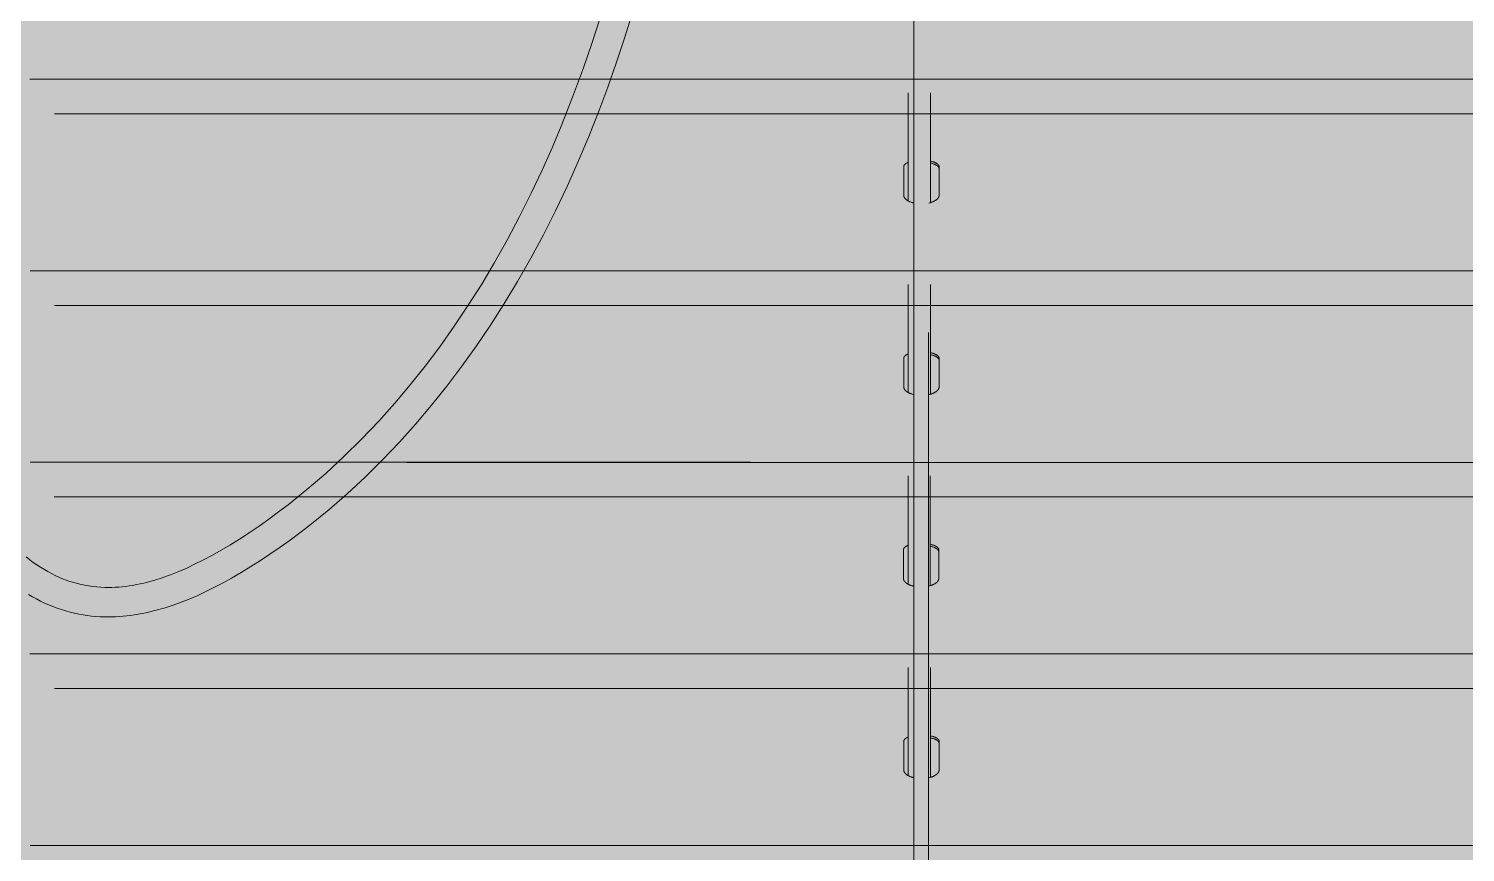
# Model space of a CAD drawing. Header units: millimetres. Extents: x 126 to 12547, y 1644 to 26714.
# Drawn here: x 840.5 to 934.3, y 25583.6 to 25637.4 of the extents above; entities that cross this region are included whole.
import ezdxf

# ---------------------------------------------------------------- set-up
doc = ezdxf.new("R2010")
doc.units = ezdxf.units.MM
doc.layers.add('cono piramide', color=4, linetype='Continuous')
for name, color, linetype, lineweight in [('F_ARREDI_pareti', 1, 'Continuous', 0), ('F_INFISSI', 4, 'Continuous', 5), ('F_MINERAL WALL', 6, 'Continuous', 5), ('F_Tendaggio', 252, 'Continuous', 5), ('F_VETRO', 140, 'Continuous', 5)]:
    doc.layers.add(name, color=color, linetype=linetype, lineweight=lineweight)

# ---------------------------------------------------------------- blocks, each defined once
blk = doc.blocks.new('TENDAGGIO_infisso piccolo_prospetto_fronte')
at = {"layer": 'F_Tendaggio'}
for p, q in [((734451.042, 513731.55), (734692.627, 513731.55)), ((734452.861, 513729.293), (734694.445, 513729.293)), ((734452.7, 513719.052), (734694.284, 513719.052)), ((734454.141, 513716.795), (734695.725, 513716.795)), ((734453.98, 513706.554), (734695.564, 513706.554)), ((734455.862, 513704.297), (734697.446, 513704.297)), ((734455.701, 513694.057), (734697.285, 513694.057)), ((734458.079, 513691.799), (734699.663, 513691.799)), ((734457.918, 513681.559), (734699.502, 513681.559))]:
    blk.add_line(p, q, dxfattribs=at)
for points in [[(734468.656, 513735.752), (734468.162, 513734.167), (734467.641, 513732.592), (734467.091, 513731.026), (734466.511, 513729.471), (734465.856, 513727.819), (734465.166, 513726.181), (734464.438, 513724.559), (734463.674, 513722.955), (734462.889, 513721.404), (734462.068, 513719.873), (734461.209, 513718.363), (734460.311, 513716.875), (734459.434, 513715.502), (734458.522, 513714.153), (734457.575, 513712.827), (734456.593, 513711.528), (734455.595, 513710.281), (734454.563, 513709.063), (734453.497, 513707.875), (734452.396, 513706.719), (734451.257, 513705.595), (734450.085, 513704.507), (734448.877, 513703.458), (734447.635, 513702.449), (734446.999, 513701.959), (734446.355, 513701.481), (734445.701, 513701.014), (734445.04, 513700.559), (734444.425, 513700.151), (734443.802, 513699.755), (734443.171, 513699.371), (734442.532, 513699), (734441.979, 513698.694), (734441.419, 513698.401), (734440.852, 513698.12), (734440.278, 513697.855), (734439.767, 513697.636), (734439.25, 513697.431), (734438.728, 513697.241), (734438.199, 513697.069), (734437.7, 513696.924), (734437.448, 513696.858), (734437.196, 513696.796), (734436.942, 513696.74), (734436.688, 513696.688), (734436.432, 513696.641), (734436.176, 513696.599), (734435.936, 513696.566), (734435.695, 513696.536), (734435.454, 513696.512), (734435.212, 513696.493), (734434.97, 513696.48), (734434.728, 513696.471), (734434.485, 513696.468), (734434.243, 513696.471), (734433.96, 513696.481), (734433.678, 513696.5), (734433.397, 513696.526), (734433.116, 513696.56), (734432.837, 513696.602), (734432.559, 513696.652), (734432.282, 513696.71), (734432.007, 513696.777), (734431.72, 513696.856), (734431.434, 513696.944), (734431.152, 513697.04), (734430.874, 513697.144), (734430.599, 513697.256), (734430.328, 513697.376), (734430.061, 513697.504), (734429.798, 513697.64), (734429.531, 513697.786), (734429.269, 513697.94)], [(734466.567, 513735.497), (734466.05, 513733.886), (734465.502, 513732.286), (734464.802, 513730.381), (734464.056, 513728.493), (734463.455, 513727.068), (734462.827, 513725.655), (734462.101, 513724.114), (734461.34, 513722.59), (734460.541, 513721.085), (734459.706, 513719.601), (734458.864, 513718.189), (734457.986, 513716.8), (734457.072, 513715.435), (734456.121, 513714.095), (734455.178, 513712.839), (734454.2, 513711.61), (734453.187, 513710.409), (734452.14, 513709.239), (734451.024, 513708.065), (734449.872, 513706.929), (734448.682, 513705.831), (734447.456, 513704.774), (734446.848, 513704.277), (734446.231, 513703.791), (734445.606, 513703.316), (734444.972, 513702.852), (734444.329, 513702.4), (734443.678, 513701.96), (734443.05, 513701.553), (734442.413, 513701.157), (734441.851, 513700.824), (734441.283, 513700.503), (734440.707, 513700.195), (734440.123, 513699.903), (734439.606, 513699.66), (734439.082, 513699.432), (734438.551, 513699.221), (734438.283, 513699.122), (734438.013, 513699.028), (734437.535, 513698.875), (734437.294, 513698.805), (734437.052, 513698.74), (734436.808, 513698.679), (734436.564, 513698.624), (734436.318, 513698.574), (734436.071, 513698.529), (734435.846, 513698.493), (734435.62, 513698.463), (734435.393, 513698.437), (734435.165, 513698.417), (734434.938, 513698.402), (734434.71, 513698.393), (734434.482, 513698.39), (734434.253, 513698.393), (734433.991, 513698.404), (734433.729, 513698.424), (734433.467, 513698.452), (734433.207, 513698.489), (734432.96, 513698.532), (734432.715, 513698.583), (734432.471, 513698.642), (734432.229, 513698.709), (734431.983, 513698.786), (734431.739, 513698.871), (734431.499, 513698.964), (734431.261, 513699.064), (734431.018, 513699.176), (734430.779, 513699.295), (734430.544, 513699.422), (734430.312, 513699.555), (734430.067, 513699.706), (734429.827, 513699.865), (734429.591, 513700.03), (734429.359, 513700.202), (734429.132, 513700.38)], [(734487.071, 514024.902), (734487.072, 513364.885)], [(734429.357, 513731.55), (734476.395, 513731.55)], [(734486.717, 513730.664), (734486.717, 513723.604)], [(734488.159, 513730.664), (734488.159, 513723.497)], [(734476.54, 513729.293), (734430.973, 513729.293)], [(734486.418, 513723.976), (734486.418, 513725.85), (734486.418, 513725.856), (734486.419, 513725.861), (734486.419, 513725.866), (734486.42, 513725.871), (734486.421, 513725.877), (734486.422, 513725.882), (734486.423, 513725.887), (734486.425, 513725.892), (734486.427, 513725.898), (734486.428, 513725.903), (734486.43, 513725.908), (734486.433, 513725.913), (734486.435, 513725.918), (734486.437, 513725.923), (734486.44, 513725.929), (734486.443, 513725.934), (734486.446, 513725.939), (734486.449, 513725.944), (734486.452, 513725.949), (734486.456, 513725.954), (734486.46, 513725.959), (734486.463, 513725.964), (734486.467, 513725.969), (734486.472, 513725.974), (734486.476, 513725.979), (734486.48, 513725.984), (734486.485, 513725.988), (734486.49, 513725.993), (734486.495, 513725.998), (734486.5, 513726.003), (734486.506, 513726.008), (734486.515, 513726.016), (734486.526, 513726.024), (734486.536, 513726.032), (734486.547, 513726.04), (734486.559, 513726.048), (734486.571, 513726.056), (734486.584, 513726.064), (734486.597, 513726.071), (734486.61, 513726.079), (734486.624, 513726.086), (734486.639, 513726.094), (734486.654, 513726.101), (734486.684, 513726.115), (734486.717, 513726.128)], [(734488.159, 513726.205), (734488.22, 513726.192), (734488.278, 513726.177), (734488.307, 513726.168), (734488.334, 513726.16), (734488.361, 513726.151), (734488.388, 513726.142), (734488.427, 513726.128), (734488.445, 513726.12), (734488.464, 513726.112), (734488.481, 513726.105), (734488.498, 513726.096), (734488.515, 513726.088), (734488.531, 513726.08), (734488.546, 513726.071), (734488.561, 513726.063), (734488.575, 513726.054), (734488.589, 513726.045), (734488.602, 513726.036), (734488.614, 513726.027), (734488.626, 513726.017), (734488.637, 513726.008), (734488.643, 513726.003), (734488.648, 513725.998), (734488.653, 513725.993), (734488.658, 513725.988), (734488.663, 513725.984), (734488.667, 513725.979), (734488.671, 513725.974), (734488.676, 513725.969), (734488.68, 513725.964), (734488.683, 513725.959), (734488.687, 513725.954), (734488.691, 513725.949), (734488.694, 513725.944), (734488.697, 513725.939), (734488.7, 513725.934), (734488.703, 513725.929), (734488.706, 513725.923), (734488.708, 513725.918), (734488.71, 513725.913), (734488.713, 513725.908), (734488.715, 513725.903), (734488.716, 513725.898), (734488.718, 513725.892), (734488.72, 513725.887), (734488.721, 513725.882), (734488.722, 513725.877), (734488.723, 513725.871), (734488.724, 513725.866), (734488.724, 513725.861), (734488.725, 513725.856), (734488.725, 513725.85), (734488.725, 513724.309), (734488.725, 513723.962), (734488.724, 513723.955), (734488.724, 513723.952), (734488.724, 513723.949), (734488.724, 513723.945), (734488.723, 513723.942), (734488.723, 513723.938), (734488.722, 513723.934), (734488.721, 513723.927), (734488.719, 513723.92), (734488.717, 513723.913), (734488.716, 513723.907), (734488.714, 513723.9), (734488.712, 513723.893), (734488.709, 513723.886), (734488.707, 513723.878), (734488.704, 513723.871), (734488.7, 513723.863), (734488.695, 513723.853), (734488.69, 513723.842), (734488.684, 513723.832), (734488.678, 513723.821), (734488.672, 513723.811), (734488.665, 513723.801), (734488.657, 513723.791), (734488.65, 513723.781), (734488.642, 513723.771), (734488.634, 513723.762), (734488.625, 513723.753), (734488.617, 513723.744), (734488.609, 513723.736), (734488.602, 513723.728), (734488.594, 513723.721), (734488.586, 513723.713), (734488.569, 513723.699), (734488.552, 513723.685), (734488.535, 513723.672), (734488.517, 513723.659), (734488.499, 513723.647), (734488.48, 513723.635), (734488.457, 513723.622), (734488.434, 513723.608), (734488.41, 513723.595), (734488.386, 513723.583), (734488.362, 513723.572), (734488.337, 513723.561), (734488.312, 513723.55), (734488.287, 513723.54), (734488.258, 513723.53), (734488.23, 513723.519), (734488.201, 513723.51), (734488.171, 513723.501), (734488.142, 513723.492), (734488.113, 513723.484), (734488.053, 513723.47)], [(734488.725, 513725.714), (734488.725, 513725.72), (734488.725, 513725.726), (734488.724, 513725.732), (734488.723, 513725.738), (734488.722, 513725.744), (734488.721, 513725.749), (734488.72, 513725.755), (734488.718, 513725.761), (734488.716, 513725.767), (734488.714, 513725.773), (734488.712, 513725.778), (734488.71, 513725.784), (734488.707, 513725.79), (734488.704, 513725.795), (734488.701, 513725.801), (734488.698, 513725.806), (734488.695, 513725.812), (734488.691, 513725.818), (734488.687, 513725.823), (734488.683, 513725.829), (734488.679, 513725.834), (734488.674, 513725.84), (734488.669, 513725.845), (734488.664, 513725.851), (734488.659, 513725.856), (734488.654, 513725.861), (734488.649, 513725.867), (734488.643, 513725.872), (734488.637, 513725.877), (734488.631, 513725.882), (734488.625, 513725.888), (734488.618, 513725.893), (734488.605, 513725.903), (734488.59, 513725.913), (734488.575, 513725.923), (734488.559, 513725.933), (734488.543, 513725.942), (734488.526, 513725.952), (734488.508, 513725.961), (734488.489, 513725.97), (734488.472, 513725.978), (734488.454, 513725.986), (734488.417, 513726), (734488.379, 513726.015), (734488.338, 513726.028), (734488.296, 513726.041), (734488.252, 513726.053), (734488.206, 513726.064), (734488.159, 513726.074)], [(734487.092, 513723.469), (734487.059, 513723.477), (734487.026, 513723.485), (734486.994, 513723.494), (734486.962, 513723.503), (734486.932, 513723.513), (734486.901, 513723.524), (734486.872, 513723.534), (734486.843, 513723.545), (734486.815, 513723.557), (734486.788, 513723.569), (734486.761, 513723.581), (734486.735, 513723.594), (734486.71, 513723.608), (734486.686, 513723.621), (734486.663, 513723.635), (734486.641, 513723.65), (734486.627, 513723.659), (734486.614, 513723.668), (734486.602, 513723.677), (734486.59, 513723.687), (734486.578, 513723.696), (734486.566, 513723.706), (734486.555, 513723.715), (734486.545, 513723.725), (734486.535, 513723.735), (734486.525, 513723.745), (734486.515, 513723.755), (734486.507, 513723.765), (734486.498, 513723.775), (734486.49, 513723.785), (734486.482, 513723.795), (734486.475, 513723.806), (734486.468, 513723.816), (734486.462, 513723.826), (734486.456, 513723.837), (734486.45, 513723.847), (734486.445, 513723.858), (734486.443, 513723.863), (734486.44, 513723.869), (734486.438, 513723.874), (734486.436, 513723.879), (734486.434, 513723.884), (734486.432, 513723.89), (734486.431, 513723.895), (734486.429, 513723.901), (734486.427, 513723.906), (734486.426, 513723.911), (734486.425, 513723.917), (734486.424, 513723.922), (734486.422, 513723.927), (734486.422, 513723.933), (734486.421, 513723.938), (734486.42, 513723.944), (734486.419, 513723.949), (734486.419, 513723.954), (734486.418, 513723.96), (734486.418, 513723.965), (734486.418, 513723.971), (734486.418, 513723.976)], [(734429.378, 513719.053), (734476.416, 513719.053)], [(734486.717, 513718.167), (734486.717, 513711.106)], [(734488.159, 513718.167), (734488.159, 513710.999)], [(734476.54, 513716.795), (734430.973, 513716.795)], [(734488.029, 513364.838), (734488.033, 513715.015)], [(734486.418, 513711.478), (734486.418, 513713.353), (734486.418, 513713.358), (734486.419, 513713.363), (734486.419, 513713.368), (734486.42, 513713.374), (734486.421, 513713.379), (734486.422, 513713.384), (734486.423, 513713.389), (734486.425, 513713.395), (734486.427, 513713.4), (734486.428, 513713.405), (734486.43, 513713.41), (734486.433, 513713.415), (734486.435, 513713.421), (734486.437, 513713.426), (734486.44, 513713.431), (734486.443, 513713.436), (734486.446, 513713.441), (734486.449, 513713.446), (734486.452, 513713.451), (734486.456, 513713.456), (734486.46, 513713.461), (734486.463, 513713.466), (734486.467, 513713.471), (734486.472, 513713.476), (734486.476, 513713.481), (734486.48, 513713.486), (734486.485, 513713.491), (734486.49, 513713.496), (734486.495, 513713.5), (734486.5, 513713.505), (734486.506, 513713.51), (734486.515, 513713.518), (734486.526, 513713.527), (734486.536, 513713.535), (734486.547, 513713.543), (734486.559, 513713.551), (734486.571, 513713.558), (734486.584, 513713.566), (734486.597, 513713.574), (734486.61, 513713.581), (734486.624, 513713.589), (734486.639, 513713.596), (734486.654, 513713.603), (734486.684, 513713.617), (734486.717, 513713.63)], [(734488.159, 513713.707), (734488.22, 513713.694), (734488.278, 513713.679), (734488.307, 513713.671), (734488.334, 513713.662), (734488.361, 513713.654), (734488.388, 513713.645), (734488.427, 513713.63), (734488.445, 513713.622), (734488.464, 513713.615), (734488.481, 513713.607), (734488.498, 513713.599), (734488.515, 513713.59), (734488.531, 513713.582), (734488.546, 513713.574), (734488.561, 513713.565), (734488.575, 513713.556), (734488.589, 513713.547), (734488.602, 513713.538), (734488.614, 513713.529), (734488.626, 513713.519), (734488.637, 513713.51), (734488.643, 513713.505), (734488.648, 513713.5), (734488.653, 513713.496), (734488.658, 513713.491), (734488.663, 513713.486), (734488.667, 513713.481), (734488.671, 513713.476), (734488.676, 513713.471), (734488.68, 513713.466), (734488.683, 513713.461), (734488.687, 513713.456), (734488.691, 513713.451), (734488.694, 513713.446), (734488.697, 513713.441), (734488.7, 513713.436), (734488.703, 513713.431), (734488.706, 513713.426), (734488.708, 513713.421), (734488.71, 513713.415), (734488.713, 513713.41), (734488.715, 513713.405), (734488.716, 513713.4), (734488.718, 513713.395), (734488.72, 513713.389), (734488.721, 513713.384), (734488.722, 513713.379), (734488.723, 513713.374), (734488.724, 513713.368), (734488.724, 513713.363), (734488.725, 513713.358), (734488.725, 513713.353), (734488.725, 513711.811), (734488.725, 513711.464), (734488.724, 513711.458), (734488.724, 513711.454), (734488.724, 513711.451), (734488.724, 513711.448), (734488.723, 513711.444), (734488.723, 513711.44), (734488.722, 513711.437), (734488.721, 513711.43), (734488.719, 513711.422), (734488.717, 513711.416), (734488.716, 513711.409), (734488.714, 513711.402), (734488.712, 513711.396), (734488.709, 513711.388), (734488.707, 513711.381), (734488.704, 513711.373), (734488.7, 513711.366), (734488.695, 513711.355), (734488.69, 513711.344), (734488.684, 513711.334), (734488.678, 513711.324), (734488.672, 513711.313), (734488.665, 513711.303), (734488.657, 513711.293), (734488.65, 513711.283), (734488.642, 513711.273), (734488.634, 513711.264), (734488.625, 513711.255), (734488.617, 513711.246), (734488.609, 513711.238), (734488.602, 513711.23), (734488.594, 513711.223), (734488.586, 513711.216), (734488.569, 513711.201), (734488.552, 513711.188), (734488.535, 513711.174), (734488.517, 513711.162), (734488.499, 513711.149), (734488.48, 513711.138), (734488.457, 513711.124), (734488.434, 513711.11), (734488.41, 513711.098), (734488.386, 513711.086), (734488.362, 513711.074), (734488.337, 513711.063), (734488.312, 513711.053), (734488.287, 513711.043), (734488.258, 513711.032), (734488.23, 513711.022), (734488.201, 513711.012), (734488.171, 513711.003), (734488.142, 513710.994), (734488.113, 513710.986), (734488.053, 513710.972)], [(734488.725, 513713.217), (734488.725, 513713.222), (734488.725, 513713.228), (734488.724, 513713.234), (734488.723, 513713.24), (734488.722, 513713.246), (734488.721, 513713.252), (734488.72, 513713.257), (734488.718, 513713.263), (734488.716, 513713.269), (734488.714, 513713.275), (734488.712, 513713.281), (734488.71, 513713.286), (734488.707, 513713.292), (734488.704, 513713.298), (734488.701, 513713.303), (734488.698, 513713.309), (734488.695, 513713.314), (734488.691, 513713.32), (734488.687, 513713.325), (734488.683, 513713.331), (734488.679, 513713.336), (734488.674, 513713.342), (734488.669, 513713.347), (734488.664, 513713.353), (734488.659, 513713.358), (734488.654, 513713.364), (734488.649, 513713.369), (734488.643, 513713.374), (734488.637, 513713.38), (734488.631, 513713.385), (734488.625, 513713.39), (734488.618, 513713.395), (734488.605, 513713.405), (734488.59, 513713.415), (734488.575, 513713.425), (734488.559, 513713.435), (734488.543, 513713.445), (734488.526, 513713.454), (734488.508, 513713.463), (734488.489, 513713.472), (734488.472, 513713.48), (734488.454, 513713.488), (734488.417, 513713.503), (734488.379, 513713.517), (734488.338, 513713.53), (734488.296, 513713.543), (734488.252, 513713.555), (734488.206, 513713.566), (734488.159, 513713.576)], [(734487.092, 513710.971), (734487.059, 513710.979), (734487.026, 513710.988), (734486.994, 513710.996), (734486.962, 513711.006), (734486.932, 513711.016), (734486.901, 513711.026), (734486.872, 513711.036), (734486.843, 513711.048), (734486.815, 513711.059), (734486.788, 513711.071), (734486.761, 513711.084), (734486.735, 513711.097), (734486.71, 513711.11), (734486.686, 513711.123), (734486.663, 513711.137), (734486.641, 513711.152), (734486.627, 513711.161), (734486.614, 513711.17), (734486.602, 513711.179), (734486.59, 513711.189), (734486.578, 513711.198), (734486.566, 513711.208), (734486.555, 513711.217), (734486.545, 513711.227), (734486.535, 513711.237), (734486.525, 513711.247), (734486.515, 513711.257), (734486.507, 513711.267), (734486.498, 513711.277), (734486.49, 513711.287), (734486.482, 513711.298), (734486.475, 513711.308), (734486.468, 513711.318), (734486.462, 513711.329), (734486.456, 513711.339), (734486.45, 513711.35), (734486.445, 513711.36), (734486.443, 513711.365), (734486.44, 513711.371), (734486.438, 513711.376), (734486.436, 513711.381), (734486.434, 513711.387), (734486.432, 513711.392), (734486.431, 513711.397), (734486.429, 513711.403), (734486.427, 513711.408), (734486.426, 513711.414), (734486.425, 513711.419), (734486.424, 513711.424), (734486.422, 513711.43), (734486.422, 513711.435), (734486.421, 513711.44), (734486.42, 513711.446), (734486.419, 513711.451), (734486.419, 513711.457), (734486.418, 513711.462), (734486.418, 513711.467), (734486.418, 513711.473), (734486.418, 513711.478)], [(734429.378, 513706.555), (734476.416, 513706.555)], [(734486.697, 513705.668), (734486.697, 513698.608)], [(734488.139, 513705.668), (734488.139, 513698.501)], [(734476.52, 513704.297), (734430.953, 513704.297)], [(734486.397, 513698.98), (734486.397, 513700.854), (734486.398, 513700.86), (734486.398, 513700.865), (734486.399, 513700.87), (734486.4, 513700.876), (734486.4, 513700.881), (734486.402, 513700.886), (734486.403, 513700.891), (734486.404, 513700.897), (734486.406, 513700.902), (734486.408, 513700.907), (734486.41, 513700.912), (734486.412, 513700.917), (734486.414, 513700.922), (734486.417, 513700.928), (734486.419, 513700.933), (734486.422, 513700.938), (734486.425, 513700.943), (734486.429, 513700.948), (734486.432, 513700.953), (734486.435, 513700.958), (734486.439, 513700.963), (734486.443, 513700.968), (734486.447, 513700.973), (734486.451, 513700.978), (734486.455, 513700.983), (734486.46, 513700.988), (734486.465, 513700.993), (734486.47, 513700.997), (734486.475, 513701.002), (734486.48, 513701.007), (734486.485, 513701.012), (734486.495, 513701.02), (734486.505, 513701.028), (734486.516, 513701.037), (734486.527, 513701.045), (734486.539, 513701.053), (734486.551, 513701.06), (734486.563, 513701.068), (734486.576, 513701.076), (734486.59, 513701.083), (734486.604, 513701.091), (734486.618, 513701.098), (734486.633, 513701.105), (734486.664, 513701.119), (734486.697, 513701.132)], [(734488.139, 513701.209), (734488.199, 513701.196), (734488.258, 513701.181), (734488.286, 513701.173), (734488.314, 513701.164), (734488.341, 513701.156), (734488.367, 513701.147), (734488.406, 513701.132), (734488.425, 513701.124), (734488.443, 513701.117), (734488.461, 513701.109), (734488.478, 513701.101), (734488.494, 513701.092), (734488.51, 513701.084), (734488.526, 513701.075), (734488.541, 513701.067), (734488.555, 513701.058), (734488.569, 513701.049), (734488.582, 513701.04), (734488.594, 513701.031), (734488.606, 513701.021), (734488.617, 513701.012), (734488.622, 513701.007), (734488.627, 513701.002), (734488.632, 513700.997), (734488.637, 513700.993), (734488.642, 513700.988), (734488.647, 513700.983), (734488.651, 513700.978), (734488.655, 513700.973), (734488.659, 513700.968), (734488.663, 513700.963), (734488.667, 513700.958), (734488.67, 513700.953), (734488.673, 513700.948), (734488.677, 513700.943), (734488.68, 513700.938), (734488.682, 513700.933), (734488.685, 513700.928), (734488.688, 513700.922), (734488.69, 513700.917), (734488.692, 513700.912), (734488.694, 513700.907), (734488.696, 513700.902), (734488.698, 513700.897), (734488.699, 513700.891), (734488.7, 513700.886), (734488.702, 513700.881), (734488.702, 513700.876), (734488.703, 513700.87), (734488.704, 513700.865), (734488.704, 513700.86), (734488.705, 513700.854), (734488.705, 513699.313), (734488.704, 513698.966), (734488.704, 513698.959), (734488.704, 513698.956), (734488.703, 513698.953), (734488.703, 513698.949), (734488.703, 513698.946), (734488.702, 513698.942), (734488.701, 513698.939), (734488.7, 513698.931), (734488.698, 513698.924), (734488.697, 513698.917), (734488.695, 513698.911), (734488.693, 513698.904), (734488.691, 513698.897), (734488.689, 513698.89), (734488.686, 513698.882), (734488.683, 513698.875), (734488.68, 513698.868), (734488.675, 513698.857), (734488.67, 513698.846), (734488.664, 513698.836), (734488.658, 513698.825), (734488.651, 513698.815), (734488.644, 513698.805), (734488.637, 513698.795), (734488.629, 513698.785), (734488.621, 513698.775), (734488.613, 513698.766), (734488.605, 513698.757), (734488.596, 513698.748), (734488.589, 513698.74), (734488.581, 513698.732), (734488.573, 513698.725), (734488.565, 513698.717), (734488.548, 513698.703), (734488.532, 513698.689), (734488.514, 513698.676), (734488.496, 513698.664), (734488.478, 513698.651), (734488.46, 513698.64), (734488.437, 513698.626), (734488.413, 513698.612), (734488.389, 513698.6), (734488.365, 513698.588), (734488.341, 513698.576), (734488.316, 513698.565), (734488.292, 513698.554), (734488.266, 513698.544), (734488.238, 513698.534), (734488.209, 513698.524), (734488.18, 513698.514), (734488.151, 513698.505), (734488.122, 513698.496), (734488.092, 513698.488), (734488.033, 513698.474)], [(734488.705, 513700.718), (734488.704, 513700.724), (734488.704, 513700.73), (734488.704, 513700.736), (734488.703, 513700.742), (734488.702, 513700.748), (734488.701, 513700.753), (734488.699, 513700.759), (734488.698, 513700.765), (734488.696, 513700.771), (734488.694, 513700.777), (734488.692, 513700.783), (734488.689, 513700.788), (734488.687, 513700.794), (734488.684, 513700.8), (734488.681, 513700.805), (734488.678, 513700.81), (734488.674, 513700.816), (734488.67, 513700.822), (734488.666, 513700.827), (734488.662, 513700.833), (734488.658, 513700.838), (734488.654, 513700.844), (734488.649, 513700.849), (734488.644, 513700.855), (734488.639, 513700.86), (734488.634, 513700.865), (734488.628, 513700.871), (734488.622, 513700.876), (734488.616, 513700.881), (734488.61, 513700.887), (734488.604, 513700.892), (734488.598, 513700.897), (734488.584, 513700.907), (734488.57, 513700.917), (734488.555, 513700.927), (734488.539, 513700.937), (734488.522, 513700.946), (734488.505, 513700.956), (734488.487, 513700.965), (734488.468, 513700.974), (734488.451, 513700.982), (734488.434, 513700.99), (734488.397, 513701.005), (734488.358, 513701.019), (734488.318, 513701.032), (734488.275, 513701.045), (734488.231, 513701.057), (734488.186, 513701.068), (734488.139, 513701.078)], [(734487.071, 513698.473), (734487.038, 513698.481), (734487.006, 513698.489), (734486.973, 513698.498), (734486.942, 513698.508), (734486.911, 513698.517), (734486.881, 513698.528), (734486.851, 513698.538), (734486.823, 513698.55), (734486.795, 513698.561), (734486.767, 513698.573), (734486.741, 513698.586), (734486.715, 513698.598), (734486.69, 513698.612), (734486.666, 513698.625), (734486.643, 513698.639), (734486.62, 513698.654), (734486.607, 513698.663), (734486.594, 513698.672), (734486.581, 513698.681), (734486.569, 513698.691), (734486.557, 513698.7), (734486.546, 513698.71), (734486.535, 513698.719), (734486.524, 513698.729), (734486.514, 513698.739), (734486.504, 513698.749), (734486.495, 513698.759), (734486.486, 513698.769), (734486.478, 513698.779), (734486.469, 513698.789), (734486.462, 513698.799), (734486.454, 513698.81), (734486.448, 513698.82), (734486.441, 513698.831), (734486.435, 513698.841), (734486.43, 513698.852), (734486.425, 513698.862), (734486.422, 513698.867), (734486.42, 513698.873), (734486.418, 513698.878), (734486.416, 513698.883), (734486.414, 513698.889), (734486.412, 513698.894), (734486.41, 513698.899), (734486.408, 513698.905), (734486.407, 513698.91), (734486.406, 513698.915), (734486.404, 513698.921), (734486.403, 513698.926), (734486.402, 513698.932), (734486.401, 513698.937), (734486.4, 513698.942), (734486.399, 513698.948), (734486.399, 513698.953), (734486.398, 513698.959), (734486.398, 513698.964), (734486.398, 513698.969), (734486.397, 513698.975), (734486.397, 513698.98)], [(734429.357, 513694.057), (734476.395, 513694.057)], [(734486.717, 513693.171), (734486.717, 513686.111)], [(734488.159, 513693.171), (734488.159, 513686.004)], [(734476.54, 513691.8), (734430.973, 513691.8)], [(734486.418, 513686.483), (734486.418, 513688.357), (734486.418, 513688.362), (734486.419, 513688.368), (734486.419, 513688.373), (734486.42, 513688.378), (734486.421, 513688.383), (734486.422, 513688.389), (734486.423, 513688.394), (734486.425, 513688.399), (734486.427, 513688.404), (734486.428, 513688.41), (734486.43, 513688.415), (734486.433, 513688.42), (734486.435, 513688.425), (734486.437, 513688.43), (734486.44, 513688.435), (734486.443, 513688.44), (734486.446, 513688.445), (734486.449, 513688.451), (734486.452, 513688.456), (734486.456, 513688.461), (734486.46, 513688.466), (734486.463, 513688.471), (734486.467, 513688.476), (734486.472, 513688.48), (734486.476, 513688.485), (734486.48, 513688.49), (734486.485, 513688.495), (734486.49, 513688.5), (734486.495, 513688.505), (734486.5, 513688.51), (734486.506, 513688.514), (734486.515, 513688.523), (734486.526, 513688.531), (734486.536, 513688.539), (734486.547, 513688.547), (734486.559, 513688.555), (734486.571, 513688.563), (734486.584, 513688.571), (734486.597, 513688.578), (734486.61, 513688.586), (734486.624, 513688.593), (734486.639, 513688.6), (734486.654, 513688.607), (734486.684, 513688.621), (734486.717, 513688.635)], [(734488.159, 513688.712), (734488.22, 513688.698), (734488.278, 513688.683), (734488.307, 513688.675), (734488.334, 513688.667), (734488.361, 513688.658), (734488.388, 513688.649), (734488.427, 513688.634), (734488.445, 513688.627), (734488.464, 513688.619), (734488.481, 513688.611), (734488.498, 513688.603), (734488.515, 513688.595), (734488.531, 513688.587), (734488.546, 513688.578), (734488.561, 513688.569), (734488.575, 513688.561), (734488.589, 513688.552), (734488.602, 513688.543), (734488.614, 513688.533), (734488.626, 513688.524), (734488.637, 513688.515), (734488.643, 513688.51), (734488.648, 513688.505), (734488.653, 513688.5), (734488.658, 513688.495), (734488.663, 513688.49), (734488.667, 513688.485), (734488.671, 513688.48), (734488.676, 513688.476), (734488.68, 513688.471), (734488.683, 513688.466), (734488.687, 513688.461), (734488.691, 513688.456), (734488.694, 513688.451), (734488.697, 513688.445), (734488.7, 513688.44), (734488.703, 513688.435), (734488.706, 513688.43), (734488.708, 513688.425), (734488.71, 513688.42), (734488.713, 513688.415), (734488.715, 513688.41), (734488.716, 513688.404), (734488.718, 513688.399), (734488.72, 513688.394), (734488.721, 513688.389), (734488.722, 513688.383), (734488.723, 513688.378), (734488.724, 513688.373), (734488.724, 513688.368), (734488.725, 513688.362), (734488.725, 513688.357), (734488.725, 513686.816), (734488.725, 513686.468), (734488.724, 513686.462), (734488.724, 513686.459), (734488.724, 513686.456), (734488.724, 513686.452), (734488.723, 513686.448), (734488.723, 513686.445), (734488.722, 513686.441), (734488.721, 513686.434), (734488.719, 513686.427), (734488.717, 513686.42), (734488.716, 513686.413), (734488.714, 513686.407), (734488.712, 513686.4), (734488.709, 513686.393), (734488.707, 513686.385), (734488.704, 513686.378), (734488.7, 513686.37), (734488.695, 513686.359), (734488.69, 513686.349), (734488.684, 513686.338), (734488.678, 513686.328), (734488.672, 513686.318), (734488.665, 513686.307), (734488.657, 513686.297), (734488.65, 513686.288), (734488.642, 513686.278), (734488.634, 513686.268), (734488.625, 513686.259), (734488.617, 513686.25), (734488.609, 513686.242), (734488.602, 513686.235), (734488.594, 513686.227), (734488.586, 513686.22), (734488.569, 513686.206), (734488.552, 513686.192), (734488.535, 513686.179), (734488.517, 513686.166), (734488.499, 513686.154), (734488.48, 513686.142), (734488.457, 513686.128), (734488.434, 513686.115), (734488.41, 513686.102), (734488.386, 513686.09), (734488.362, 513686.079), (734488.337, 513686.068), (734488.312, 513686.057), (734488.287, 513686.047), (734488.258, 513686.036), (734488.23, 513686.026), (734488.201, 513686.016), (734488.171, 513686.007), (734488.142, 513685.999), (734488.113, 513685.991), (734488.053, 513685.976)], [(734488.725, 513688.221), (734488.725, 513688.227), (734488.725, 513688.233), (734488.724, 513688.239), (734488.723, 513688.244), (734488.722, 513688.25), (734488.721, 513688.256), (734488.72, 513688.262), (734488.718, 513688.267), (734488.716, 513688.273), (734488.714, 513688.279), (734488.712, 513688.285), (734488.71, 513688.291), (734488.707, 513688.297), (734488.704, 513688.302), (734488.701, 513688.308), (734488.698, 513688.313), (734488.695, 513688.319), (734488.691, 513688.324), (734488.687, 513688.33), (734488.683, 513688.335), (734488.679, 513688.341), (734488.674, 513688.346), (734488.669, 513688.352), (734488.664, 513688.357), (734488.659, 513688.363), (734488.654, 513688.368), (734488.649, 513688.373), (734488.643, 513688.379), (734488.637, 513688.384), (734488.631, 513688.389), (734488.625, 513688.394), (734488.618, 513688.4), (734488.605, 513688.41), (734488.59, 513688.42), (734488.575, 513688.43), (734488.559, 513688.44), (734488.543, 513688.449), (734488.526, 513688.458), (734488.508, 513688.468), (734488.489, 513688.477), (734488.472, 513688.485), (734488.454, 513688.492), (734488.417, 513688.507), (734488.379, 513688.521), (734488.338, 513688.535), (734488.296, 513688.547), (734488.252, 513688.559), (734488.206, 513688.57), (734488.159, 513688.581)], [(734487.092, 513685.976), (734487.059, 513685.984), (734487.026, 513685.992), (734486.994, 513686.001), (734486.962, 513686.01), (734486.932, 513686.02), (734486.901, 513686.03), (734486.872, 513686.041), (734486.843, 513686.052), (734486.815, 513686.064), (734486.788, 513686.076), (734486.761, 513686.088), (734486.735, 513686.101), (734486.71, 513686.114), (734486.686, 513686.128), (734486.663, 513686.142), (734486.641, 513686.156), (734486.627, 513686.165), (734486.614, 513686.175), (734486.602, 513686.184), (734486.59, 513686.193), (734486.578, 513686.203), (734486.566, 513686.212), (734486.555, 513686.222), (734486.545, 513686.232), (734486.535, 513686.242), (734486.525, 513686.251), (734486.515, 513686.261), (734486.507, 513686.271), (734486.498, 513686.282), (734486.49, 513686.292), (734486.482, 513686.302), (734486.475, 513686.312), (734486.468, 513686.323), (734486.462, 513686.333), (734486.456, 513686.344), (734486.45, 513686.354), (734486.445, 513686.365), (734486.443, 513686.37), (734486.44, 513686.375), (734486.438, 513686.381), (734486.436, 513686.386), (734486.434, 513686.391), (734486.432, 513686.397), (734486.431, 513686.402), (734486.429, 513686.407), (734486.427, 513686.413), (734486.426, 513686.418), (734486.425, 513686.423), (734486.424, 513686.429), (734486.422, 513686.434), (734486.422, 513686.44), (734486.421, 513686.445), (734486.42, 513686.45), (734486.419, 513686.456), (734486.419, 513686.461), (734486.418, 513686.467), (734486.418, 513686.472), (734486.418, 513686.477), (734486.418, 513686.483)], [(734429.378, 513681.559), (734476.416, 513681.559)]]:
    blk.add_lwpolyline(points, dxfattribs=at)
blk = doc.blocks.new('INFISSO L.400 MM_prospetto_fronte')
at = {"layer": 'F_VETRO', "transparency": 33554579}
h = blk.add_hatch(color=153, dxfattribs=at)
h.dxf.hatch_style = 1
h.set_gradient(color1=(102, 153, 204), color2=(251, 252, 254), rotation=45, one_color=1, tint=0.994624)
h.paths.add_polyline_path([(-15858.477, 12715.626), (-16258.477, 12715.626), (-16258.477, 11495.626), (-15858.477, 11495.626)])
blk = doc.blocks.new('RIV.to_pareti e soffitto_slider_armadiature_camera master_sez.......')
at = {"layer": 'F_INFISSI', "true_color": 0x636466}
h = blk.add_hatch(color=251, dxfattribs=at)
h.dxf.hatch_style = 1
h.paths.add_polyline_path([(734352.116, 514201.277), (734352.116, 512921.277), (734812.116, 512921.277), (734812.116, 514201.277)])
h.paths.add_polyline_path([(734382.116, 514171.277), (734782.116, 514171.277), (734782.116, 512951.277), (734382.116, 512951.277)], flags=16)
at = {"layer": 'F_MINERAL WALL', "true_color": 0x636466, "transparency": 33554559}
h = blk.add_hatch(dxfattribs=at)
h.set_pattern_fill('AR-SAND', color=251)
h.set_pattern_definition([(37.5, (2500, 0), (-1.6000313, 48.9413237), [0, -38.608, 0, -43.18, 0, -41.275]), (7.5, (2500, 0), (44.9523283, 71.68251), [0, -20.828, 0, -34.798, 0, -13.335]), (327.5, (2468.76, 0), (79.099237, 0.1437185), [0, -12.7, 0, -45.72, 0, -59.69]), (317.5, (2468.76, 0), (76.355645, 22.2929323), [0, -6.35, 0, -29.972, 0, -34.29])])
h.paths.add_polyline_path([(733693.124, 514601.278), (733693.124, 512521.278), (734878.124, 512521.278), (734878.124, 514601.278)])
h.paths.add_polyline_path([(734822.116, 514211.277), (734822.116, 512911.277), (734342.116, 512911.277), (734342.116, 514211.277)], flags=16)
at = {"color": 1}
blk.add_blockref('INFISSO L.400 MM_prospetto_fronte', (750640.594, 501455.651), dxfattribs=at)
at = {"layer": 'cono piramide', "color": 2, "lineweight": 5}
blk.add_blockref('TENDAGGIO_infisso piccolo_prospetto_fronte', (-21.487, -10.001), dxfattribs=at)

msp = doc.modelspace()

# ---------------------------------------------------------------- block references
at = {"layer": 'F_ARREDI_pareti', "color": 2, "lineweight": 5}
msp.add_blockref('RIV.to_pareti e soffitto_slider_armadiature_camera master_sez.......', (-733567.336, -488087.481), dxfattribs=at)

doc.saveas('drawing.dxf')
